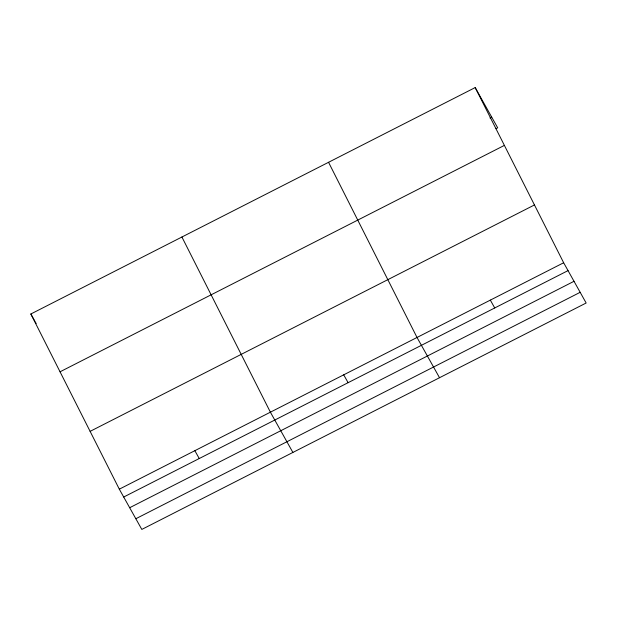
<?xml version="1.0" encoding="UTF-8"?>
<svg xmlns="http://www.w3.org/2000/svg" width="617" height="617" viewBox="0 0 617 617"><rect width="100%" height="100%" fill="white"/><g stroke="black" fill="none" stroke-linecap="round" stroke-linejoin="round"><path stroke-width="0.93" d="M475.19 87.575L563.653 262.757L586.15 303.009L141.81 529.425L119.312 489.173L30.85 313.991L475.19 87.575L497.688 127.827L495.983 128.698M490.006 118.009L491.71 117.137M60.042 371.804L504.382 145.388M90.121 431.36L534.461 204.944M119.312 489.173L563.653 262.757M123.701 497.024L568.041 270.608M129.678 507.714L574.018 281.298M135.833 518.735L580.173 292.311M490.338 300.109L494.726 307.968M439.52 377.72L417.023 337.468L328.56 162.294M343.708 374.827L348.096 382.687M292.882 452.438L270.393 412.187L181.922 237.013M194.849 450.68L199.245 458.531M30.85 313.991L34.799 321.064M35.238 321.85L36.156 323.493"/></g></svg>
